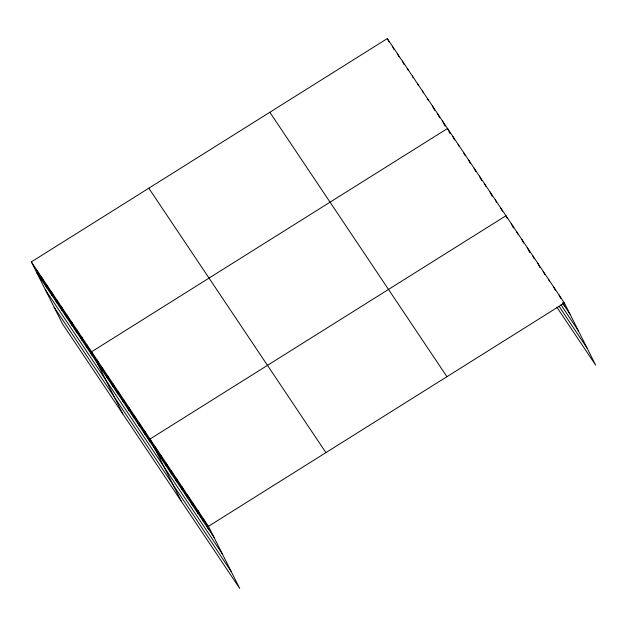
<?xml version="1.0" encoding="UTF-8"?>
<svg xmlns="http://www.w3.org/2000/svg" width="627" height="627" viewBox="0 0 627 627"><rect width="100%" height="100%" fill="white"/><g stroke="black" fill="none" stroke-linecap="round" stroke-linejoin="round"><path stroke-width="0.94" d="M31.35 261.882L208.462 526.304L239.702 588.416L62.59 323.994L31.35 261.882L387.298 38.584L564.41 303.006L595.65 365.118L556.862 307.206M208.462 526.304L564.41 303.006M562.568 303.021L570.006 314.127M560.938 304.777L578.47 330.954M559.025 306.25L587.186 348.291M269.837 112.272L446.949 376.694M148.811 188.194L325.922 452.616M36.946 273.004L214.058 537.425M45.41 289.831L222.522 554.252M54.126 307.167L231.238 571.589M559.096 295.074L560.82 298.499M562.968 302.77L564.692 306.195M553.782 287.142L555.506 290.56M548.468 279.211L549.33 280.92M543.154 271.272L544.879 274.697M537.841 263.34L539.996 267.619M532.535 255.408L534.251 258.833M527.221 247.477L529.799 252.61M521.907 239.545L523.623 242.97M516.593 231.614L517.878 234.177M511.279 223.682L513.427 227.954M507.259 218.314L505.965 215.743L150.018 439.041L181.258 501.153M500.652 207.811L502.376 211.236M495.338 199.88L496.631 202.45M490.024 191.948L492.179 196.227M484.71 184.017L486.003 186.58M479.396 176.085L481.552 180.364M474.083 168.154L475.807 171.571M468.769 160.222L470.493 163.639M463.455 152.283L465.179 155.708M458.141 144.351L459.003 146.067M452.827 136.42L454.551 139.845M450.1 133.622L447.513 128.488L91.566 351.786L122.806 413.898M442.497 120.995L445.084 126.129M437.481 113.503L439.629 117.782M432.465 106.01L434.613 110.289M427.442 98.517L428.304 100.234M422.426 91.025L423.288 92.741M417.41 83.54L418.272 85.248M412.394 76.047L413.248 77.756M407.37 68.555L408.232 70.263M402.354 61.062L404.078 64.487M397.338 53.569L399.054 56.994M392.314 46.077L394.038 49.502M387.298 38.584L389.022 42.009M203.148 518.372L208.744 529.494M197.834 510.441L203.43 521.562M192.52 502.501L198.116 513.631M187.207 494.57L192.802 505.699M181.893 486.638L187.489 497.767M176.579 478.707L182.175 489.828M171.265 470.775L176.861 481.897M165.951 462.844L171.547 473.965M160.645 454.912L166.233 466.033M155.331 446.98L160.92 458.102M144.704 431.11L150.3 442.239M139.39 423.178L144.986 434.299M134.076 415.246L139.672 426.368M128.762 407.315L134.358 418.436M123.448 399.383L129.044 410.505M118.135 391.452L123.731 402.573M112.821 383.512L118.417 394.642M107.507 375.581L113.103 386.71M102.193 367.649L107.789 378.771M96.879 359.718L102.475 370.839M86.55 344.294L92.145 355.415M81.534 336.801L87.129 347.922M76.51 329.308L82.106 340.43M71.494 321.816L77.09 332.945M66.478 314.323L72.074 325.452M61.462 306.838L67.05 317.96M56.438 299.345L62.034 310.467M51.422 291.853L57.018 302.974M46.406 284.36L52.002 295.482M41.39 276.868L46.978 287.989M36.366 269.375L41.962 280.496"/></g></svg>
